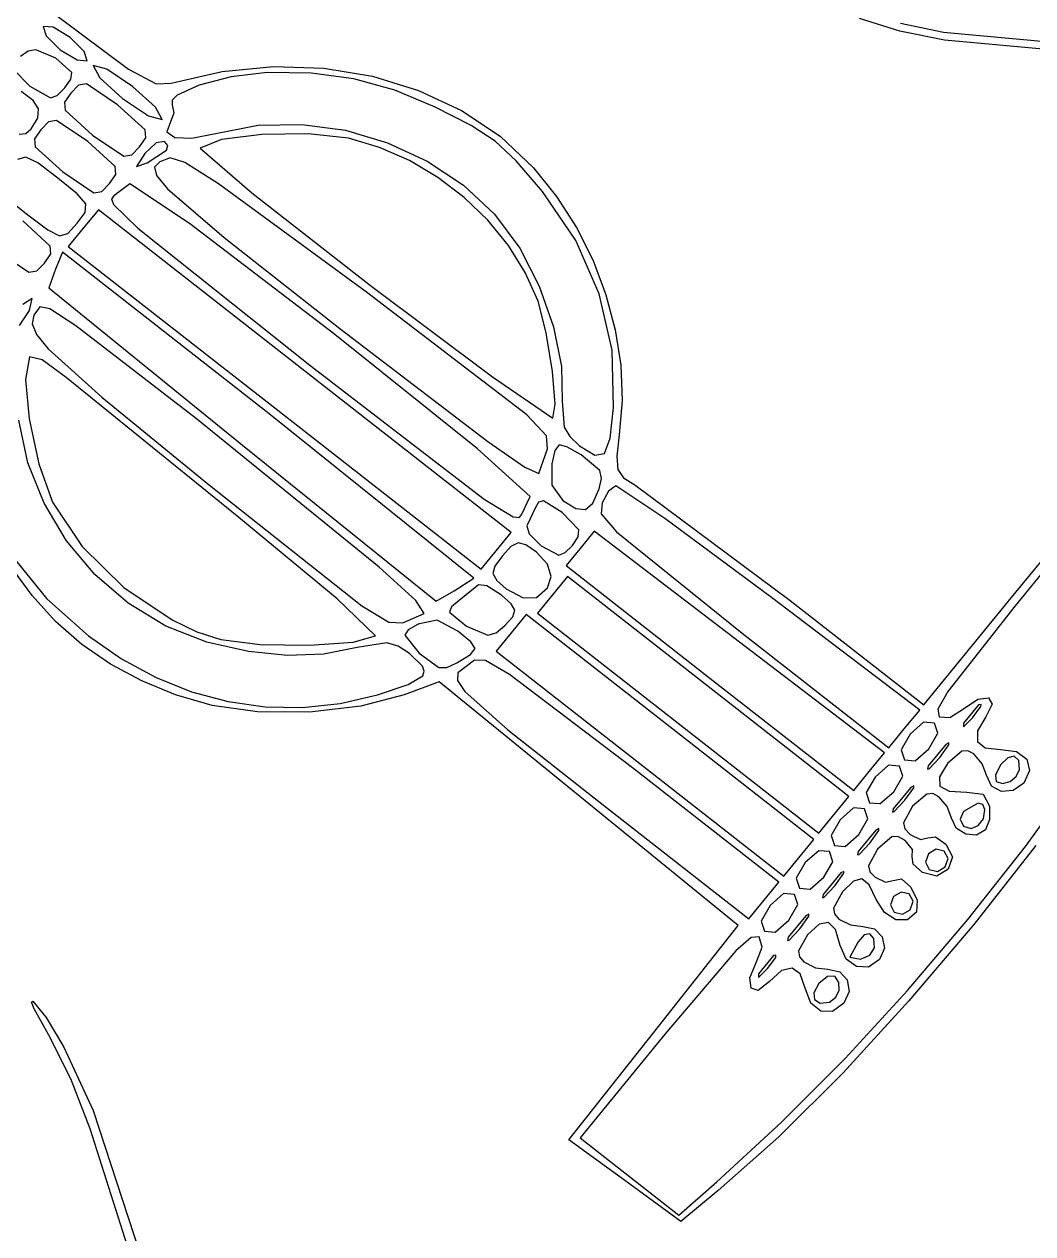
# Model space of a CAD drawing. Extents: x 924 to 1863, y 232 to 958.
# Drawn here: x 1733.3 to 1777.2, y 654.1 to 706.7 of the extents above; entities that cross this region are included whole.
import ezdxf

# ---------------------------------------------------------------- set-up
doc = ezdxf.new("R2010")
doc.units = 0

msp = doc.modelspace()

# ---------------------------------------------------------------- linework, layer by layer
at = {"layer": 'Layer 1'}
for p, q in [((1730.5161, 710.20177), (1737.847425, 704.726599)), ((1771.405003, 706.378803), (1769.64885, 706.924881)), ((1734.1342, 706.58391), (1734.259187, 706.178304)), ((1734.567512, 706.553196), (1734.1342, 706.58391)), ((1734.1342, 706.58391), (1734.1342, 706.58391)), ((1735.3039, 706.10549), (1734.567512, 706.553196)), ((1773.348338, 705.986572), (1771.405003, 706.378803)), ((1771.429077, 706.725053), (1773.307555, 706.339504)), ((1773.307555, 706.339504), (1777.8886, 705.90978)), ((1734.259187, 706.178304), (1734.8689, 705.57334)), ((1735.913662, 705.500513), (1735.3039, 706.10549)), ((1778.112, 705.54544), (1773.348338, 705.986572)), ((1733.472062, 705.506868), (1733.1495, 705.28184)), ((1733.8058, 705.570418), (1733.472062, 705.506868)), ((1734.6784, 705.20444), (1733.8058, 705.570418)), ((1734.8689, 705.57334), (1735.6053, 705.125646)), ((1736.0387, 705.09487), (1735.913662, 705.500513)), ((1735.38125, 704.584429), (1734.6784, 705.20444)), ((1735.6053, 705.125646), (1736.0387, 705.09487)), ((1736.3106, 704.8821), (1736.595613, 704.351419)), ((1736.903987, 704.726234), (1736.3106, 704.8821)), ((1736.3106, 704.8821), (1736.3106, 704.8821)), ((1741.921743, 704.626519), (1744.145541, 704.838891)), ((1744.145541, 704.838891), (1746.335425, 704.766466)), ((1746.335425, 704.766466), (1748.453925, 704.417995)), ((1732.838012, 704.71187), (1733.5442, 703.9917)), ((1735.0731, 703.9144), (1735.340941, 704.296791)), ((1735.340941, 704.296791), (1735.38125, 704.584429)), ((1736.595613, 704.351419), (1737.5896, 703.44594)), ((1738.0247, 703.97807), (1736.903987, 704.726234)), ((1737.847425, 704.726599), (1739.05035, 704.085585)), ((1739.7015, 704.1206), (1741.921743, 704.626519)), ((1742.317113, 704.393825), (1740.915425, 704.030671)), ((1743.873, 704.583), (1742.317113, 704.393825)), ((1745.796378, 704.557066), (1743.873, 704.583)), ((1747.644475, 704.299839), (1745.796378, 704.557066)), ((1749.433284, 703.808017), (1747.644475, 704.299839)), ((1748.453925, 704.417995), (1750.463572, 703.802228)), ((1733.692791, 703.369325), (1733.1767, 703.755)), ((1733.5442, 703.9917), (1734.446125, 703.473928)), ((1734.746712, 703.576772), (1735.0731, 703.9144)), ((1735.668097, 704.026697), (1735.3314, 703.68473)), ((1736.0137, 704.082936), (1735.668097, 704.026697)), ((1737.3716, 703.1799), (1736.0137, 704.082936)), ((1739.018837, 703.072546), (1738.0247, 703.97807)), ((1739.05035, 704.085585), (1739.7015, 704.1206)), ((1740.915425, 704.030671), (1739.9589, 703.592422)), ((1751.1788, 703.0783), (1749.433284, 703.808017)), ((1750.463572, 703.802228), (1752.326897, 702.927914)), ((1733.930725, 702.992793), (1733.692791, 703.369325)), ((1734.446125, 703.473928), (1734.746712, 703.576772)), ((1735.3314, 703.68473), (1735.064372, 703.288191)), ((1735.064372, 703.288191), (1735.084275, 702.946084)), ((1735.3314, 703.68473), (1735.3314, 703.68473)), ((1738.571362, 702.08317), (1737.3716, 703.1799)), ((1737.5896, 703.44594), (1738.710425, 702.697739)), ((1739.9589, 703.592422), (1739.738499, 703.376037)), ((1739.738499, 703.376037), (1739.7385, 703.17796)), ((1739.7385, 703.17796), (1739.816725, 702.812694)), ((1733.900047, 702.589556), (1733.930725, 702.992793)), ((1735.084275, 702.946084), (1736.2839, 701.8495)), ((1738.710425, 702.697739), (1739.3037, 702.54191)), ((1739.3037, 702.54191), (1739.018837, 703.072546)), ((1739.816725, 702.812694), (1739.6695, 702.44052)), ((1751.1792, 703.07823), (1751.1788, 703.0783)), ((1752.747386, 702.276474), (1751.1792, 703.07823)), ((1752.326897, 702.927914), (1754.006429, 701.803805)), ((1733.371417, 701.92144), (1733.6103, 702.12377)), ((1733.6103, 702.12377), (1733.900047, 702.589556)), ((1734.364225, 702.430302), (1734.0274, 702.08833)), ((1734.7099, 702.486534), (1734.364225, 702.430302)), ((1736.0677, 701.58342), (1734.7099, 702.486534)), ((1739.6695, 702.44052), (1739.518445, 702.002717)), ((1741.63, 701.92528), (1743.483875, 702.284544)), ((1743.483875, 702.284544), (1745.383425, 702.324705)), ((1745.383425, 702.324705), (1747.277388, 702.065051)), ((1753.799863, 701.592784), (1752.747386, 702.276474)), ((1733.093337, 701.893331), (1733.371417, 701.92144)), ((1734.0274, 702.08833), (1733.760389, 701.6918)), ((1733.760389, 701.6918), (1733.780337, 701.349691)), ((1734.0274, 702.08833), (1734.0274, 702.08833)), ((1737.267487, 700.486788), (1736.0677, 701.58342)), ((1736.2839, 701.8495), (1737.641937, 700.946321)), ((1738.3243, 701.34455), (1738.591311, 701.741056)), ((1738.591311, 701.741056), (1738.571362, 702.08317)), ((1739.4117, 701.58418), (1739.0495, 701.51512)), ((1739.555881, 701.400506), (1739.4117, 701.58418)), ((1739.518445, 702.002717), (1739.858913, 701.754027)), ((1739.858913, 701.754027), (1740.594798, 701.719775)), ((1740.594798, 701.719775), (1741.63, 701.92528)), ((1741.895295, 701.65967), (1740.9582, 701.29002)), ((1743.640112, 701.87755), (1741.895295, 701.65967)), ((1745.657198, 701.908253), (1743.640112, 701.87755)), ((1747.4111, 701.71637), (1745.657198, 701.908253)), ((1747.277388, 702.065051), (1749.1145, 701.524866)), ((1748.761799, 701.322666), (1747.4111, 701.71639)), ((1747.4111, 701.71639), (1747.4111, 701.71637)), ((1754.709408, 700.734139), (1753.799863, 701.592784)), ((1754.006429, 701.803805), (1755.4647, 700.43865)), ((1733.780337, 701.349691), (1734.9801, 700.25298)), ((1737.987586, 701.002582), (1738.3243, 701.34455)), ((1739.0495, 701.51512), (1738.5607, 701.05024)), ((1738.6502, 700.65308), (1739.49325, 701.203946)), ((1739.49325, 701.203946), (1739.555881, 701.400506)), ((1740.9582, 701.29002), (1743.207927, 699.348536)), ((1750.06573, 700.750369), (1748.761799, 701.322666)), ((1749.1145, 701.524866), (1750.8435, 700.723439)), ((1733.374662, 700.903453), (1733.013433, 700.796832)), ((1733.892511, 700.644722), (1733.374662, 700.903453)), ((1734.7624, 699.98684), (1733.892511, 700.644722)), ((1737.641937, 700.946321), (1737.987586, 701.002582)), ((1738.5612, 701.0504), (1738.1908, 700.487851)), ((1738.1908, 700.487851), (1738.6502, 700.65308)), ((1738.5607, 701.05024), (1738.5612, 701.0504)), ((1739.202708, 700.690568), (1738.976808, 700.459395)), ((1739.6602, 700.87192), (1739.202708, 700.690568)), ((1740.291498, 700.665505), (1739.6598, 700.87203)), ((1739.6598, 700.87203), (1739.6602, 700.87192)), ((1741.760863, 699.734878), (1740.291498, 700.665505)), ((1751.300705, 700.018543), (1750.06573, 700.750369)), ((1750.8435, 700.723439), (1752.413125, 699.680054)), ((1755.8488, 699.40752), (1754.709408, 700.734139)), ((1734.9801, 700.25298), (1736.337925, 699.349908)), ((1737.0203, 699.74816), (1737.287411, 700.144688)), ((1737.287411, 700.144688), (1737.267487, 700.486788)), ((1738.976808, 700.459395), (1739.063688, 700.096617)), ((1739.063688, 700.096617), (1739.544537, 699.520451)), ((1752.444538, 699.146229), (1751.300705, 700.018543)), ((1755.4647, 700.43865), (1756.468598, 699.189564)), ((1735.610152, 699.301665), (1734.7624, 699.98684)), ((1736.683547, 699.40617), (1737.0203, 699.74816)), ((1737.9088, 699.74349), (1737.1996, 699.20752)), ((1740.4911, 698.012696), (1737.9088, 699.74349)), ((1737.9088, 699.74349), (1737.9088, 699.74349)), ((1739.544537, 699.520451), (1742.012898, 697.40083)), ((1748.2006, 695.02489), (1741.760863, 699.734878)), ((1752.413125, 699.680054), (1753.772112, 698.413999)), ((1732.609786, 699.07516), (1733.4571, 698.39037)), ((1735.982262, 698.864486), (1735.610152, 699.301665)), ((1736.337925, 699.349908), (1736.683547, 699.40617)), ((1737.1996, 699.20752), (1737.101158, 699.076685)), ((1737.101158, 699.076685), (1737.195795, 698.84091)), ((1743.207927, 699.348536), (1748.378538, 695.315831)), ((1753.47504, 698.152468), (1752.444538, 699.146229)), ((1757.305575, 697.277419), (1755.8488, 699.40752)), ((1756.468598, 699.189564), (1757.333641, 697.83614)), ((1735.6062, 698.0185), (1735.955392, 698.496399)), ((1736.5314, 698.60365), (1735.8784, 697.80579)), ((1735.955392, 698.496399), (1735.982262, 698.864486)), ((1745.5104, 691.58315), (1736.5314, 698.60365)), ((1737.195795, 698.84091), (1738.243537, 697.813626)), ((1734.439487, 697.027848), (1733.2399, 698.12443)), ((1733.4571, 698.39037), (1734.326948, 697.732483)), ((1735.206095, 697.580356), (1735.6062, 698.0185)), ((1746.8153, 693.18012), (1740.4911, 698.012696)), ((1754.370027, 697.056304), (1753.47504, 698.152468)), ((1753.772112, 698.413999), (1754.8692, 696.94456)), ((1734.326948, 697.732483), (1734.844812, 697.473748)), ((1734.844812, 697.473748), (1735.206095, 697.580356)), ((1735.8784, 697.80579), (1735.2252, 697.00792)), ((1738.243537, 697.813626), (1745.7275, 691.84972)), ((1742.012898, 697.40083), (1747.0314, 693.44627)), ((1757.333641, 697.83614), (1758.0524, 696.401537)), ((1734.459414, 696.685743), (1734.439487, 697.027848)), ((1735.2252, 697.00792), (1744.204, 689.98746)), ((1755.107309, 695.876777), (1754.370027, 697.056304)), ((1754.8692, 696.94456), (1755.708863, 695.287828)), ((1758.3245, 694.948934), (1757.305575, 697.277419)), ((1732.152, 696.79412), (1733.51, 695.89098)), ((1734.1924, 696.28921), (1734.459414, 696.685743)), ((1734.9718, 696.77013), (1734.6703, 696.02446)), ((1743.969, 689.73543), (1734.9718, 696.77013)), ((1758.0524, 696.401537), (1758.61745, 694.908915)), ((1733.51, 695.89098), (1733.855644, 695.947231)), ((1733.855644, 695.947231), (1734.1924, 696.28921)), ((1734.6703, 696.02446), (1734.3753, 695.21753)), ((1755.6647, 694.63293), (1755.107309, 695.876777)), ((1748.378538, 695.315831), (1753.674455, 691.332846)), ((1755.708863, 695.287828), (1756.327425, 693.512304)), ((1733.64575, 694.740264), (1733.2488, 694.48526)), ((1733.5372, 694.2314), (1733.64575, 694.740264)), ((1734.3753, 695.21753), (1742.8086, 688.36817)), ((1755.174525, 689.680174), (1748.2006, 695.02489)), ((1758.880675, 692.497755), (1758.3245, 694.948934)), ((1758.61745, 694.908915), (1759.021362, 693.381435)), ((1733.102487, 693.568309), (1733.5372, 694.2314)), ((1733.9795, 694.38388), (1733.7293, 694.017026)), ((1734.416959, 694.301731), (1733.9795, 694.38388)), ((1733.9795, 694.38388), (1733.9795, 694.38388)), ((1735.558725, 693.562759), (1734.416959, 694.301731)), ((1756.01937, 693.260562), (1755.6647, 694.63293)), ((1733.7293, 694.017026), (1733.655331, 693.644787)), ((1733.655331, 693.644787), (1733.835978, 693.184699)), ((1733.835978, 693.184699), (1734.349625, 692.554299)), ((1740.8026, 689.50874), (1735.558725, 693.562759)), ((1753.028412, 688.209831), (1746.8153, 693.18012)), ((1747.0314, 693.44627), (1753.47575, 688.520349)), ((1756.290462, 691.577846), (1756.01937, 693.260562)), ((1756.327425, 693.512304), (1756.677975, 691.78744)), ((1759.021362, 693.381435), (1759.256709, 691.842258)), ((1733.5358, 692.21331), (1733.3625, 691.227085)), ((1733.5357, 692.21316), (1733.5358, 692.21331)), ((1734.083587, 692.077044), (1733.5357, 692.21316)), ((1734.349625, 692.554299), (1736.689456, 690.452704)), ((1758.9492, 689.99957), (1758.880675, 692.497755)), ((1735.1366, 691.30696), (1734.083587, 692.077044)), ((1754.4891, 684.56276), (1745.5104, 691.58315)), ((1745.7275, 691.84972), (1753.3234, 686.022845)), ((1756.677975, 691.78744), (1756.7136, 690.28269)), ((1759.256709, 691.842258), (1759.316064, 690.314543)), ((1733.3625, 691.227085), (1733.526175, 689.506205)), ((1742.6421, 685.21218), (1735.1366, 691.30696)), ((1753.674455, 691.332846), (1756.3001, 689.54052)), ((1756.407523, 690.14957), (1756.290462, 691.577846)), ((1736.689456, 690.452704), (1741.3019, 686.68029)), ((1756.3001, 689.54052), (1756.407523, 690.14957)), ((1756.7136, 690.28269), (1756.795637, 689.150357)), ((1759.316064, 690.314543), (1759.192, 688.82145)), ((1733.526175, 689.506205), (1733.946312, 687.556508)), ((1748.756387, 683.058798), (1740.8026, 689.50874)), ((1752.8715, 682.58494), (1743.969, 689.73543)), ((1744.204, 689.98746), (1753.183, 682.96703)), ((1756.028266, 688.770668), (1755.174525, 689.680174)), ((1758.801144, 688.66691), (1758.9492, 689.99957)), ((1733.466192, 687.602921), (1733.074269, 689.446482)), ((1756.795637, 689.150357), (1757.046558, 688.736656)), ((1753.47575, 688.520349), (1755.090703, 687.402479)), ((1756.0796, 688.21229), (1756.028266, 688.770668)), ((1757.046558, 688.736656), (1757.4692, 688.3427)), ((1758.5557, 688.003164), (1758.801144, 688.66691)), ((1759.192, 688.82145), (1759.082064, 687.886262)), ((1742.8086, 688.36817), (1751.2357, 681.58004)), ((1755.3221, 686.12819), (1753.028412, 688.209831)), ((1755.6979, 687.1349), (1756.0796, 688.21229)), ((1756.396588, 688.139271), (1756.2567, 687.55014)), ((1756.5772, 688.377015), (1756.396588, 688.139271)), ((1756.916062, 688.299654), (1756.5772, 688.377015)), ((1757.5307, 687.94347), (1756.916062, 688.299654)), ((1757.4692, 688.3427), (1758.137006, 687.923404)), ((1758.3503, 687.262266), (1757.5307, 687.94347)), ((1758.137006, 687.923404), (1758.5557, 688.003164)), ((1734.169278, 685.841119), (1733.466192, 687.602921)), ((1733.946312, 687.556508), (1734.5424, 685.88383)), ((1755.090703, 687.402479), (1755.6979, 687.1349)), ((1756.2567, 687.55014), (1756.261263, 686.627511)), ((1756.2567, 687.55014), (1756.2567, 687.55014)), ((1759.082064, 687.886262), (1759.128738, 687.308397)), ((1758.3188, 686.46452), (1758.420519, 686.916299)), ((1758.420519, 686.916299), (1758.3503, 687.262266)), ((1759.128738, 687.308397), (1759.378117, 686.940641)), ((1759.378117, 686.940641), (1759.8763, 686.63578)), ((1741.3019, 686.68029), (1747.99625, 681.376593)), ((1756.261263, 686.627511), (1756.7396, 685.96481)), ((1758.046625, 685.843432), (1758.3188, 686.46452)), ((1758.731238, 686.365595), (1758.4455, 685.86327)), ((1759.0439, 686.59495), (1758.731238, 686.365595)), ((1759.0473, 686.59218), (1759.0439, 686.59495)), ((1761.173088, 685.18021), (1759.0473, 686.59218)), ((1759.8763, 686.63578), (1766.6309, 681.6139)), ((1776.2624, 681.73319), (1780.078, 686.39977)), ((1735.152237, 684.204918), (1734.169278, 685.841119)), ((1734.5424, 685.88383), (1735.825508, 683.955084)), ((1753.3234, 686.022845), (1754.578606, 685.24948)), ((1754.9433, 685.33389), (1755.3221, 686.12819)), ((1755.688277, 685.892515), (1755.5569, 685.6552)), ((1755.896912, 685.940728), (1755.688277, 685.892515)), ((1756.7173, 685.43781), (1755.896912, 685.940728)), ((1756.7396, 685.96481), (1757.302588, 685.607997)), ((1757.723075, 685.562731), (1758.046625, 685.843432)), ((1758.4455, 685.86327), (1758.413602, 685.3747)), ((1780.1156, 685.90156), (1776.4165, 681.3776)), ((1754.834549, 685.211132), (1754.9433, 685.33389)), ((1755.5569, 685.65519), (1755.1782, 684.86086)), ((1755.5569, 685.6552), (1755.5569, 685.65519)), ((1757.440425, 684.687768), (1756.7173, 685.43781)), ((1757.302588, 685.607997), (1757.723075, 685.562731)), ((1758.413602, 685.3747), (1759.067663, 684.593498)), ((1746.91655, 681.673049), (1742.6421, 685.21218)), ((1754.578606, 685.24948), (1754.834549, 685.211132)), ((1755.1782, 684.86086), (1755.275625, 684.501754)), ((1765.8209, 681.73445), (1761.173088, 685.18021)), ((1753.8361, 683.7649), (1754.4891, 684.56276)), ((1755.275625, 684.501754), (1755.7947, 683.9783)), ((1757.1548, 684.0053), (1757.410469, 684.381429)), ((1757.410469, 684.381429), (1757.440425, 684.687768)), ((1758.1026, 684.62082), (1757.4927, 683.87386)), ((1764.4204, 679.801), (1758.1026, 684.62082)), ((1759.067663, 684.593498), (1764.549, 680.18586)), ((1736.383779, 682.738159), (1735.152237, 684.204918)), ((1735.825508, 683.955084), (1737.642812, 682.177465)), ((1753.183, 682.96703), (1753.8361, 683.7649)), ((1754.483462, 683.957104), (1754.1106, 683.5522)), ((1754.791825, 684.111176), (1754.483462, 683.957104)), ((1755.12895, 684.024088), (1754.791825, 684.111176)), ((1755.5881, 683.70551), (1755.12895, 684.024088)), ((1756.070078, 683.184261), (1755.5881, 683.70551)), ((1755.7947, 683.9783), (1756.560925, 683.579109)), ((1756.560925, 683.579109), (1756.845422, 683.688347)), ((1756.845422, 683.688347), (1757.1548, 684.0053)), ((1757.4927, 683.87386), (1756.8819, 683.12754)), ((1732.924025, 683.361468), (1734.294803, 681.679374)), ((1754.1081, 683.55219), (1753.786369, 683.107338)), ((1754.1106, 683.5522), (1754.1081, 683.55219)), ((1756.230925, 682.655565), (1756.070078, 683.184261)), ((1733.646053, 681.821115), (1732.727692, 683.086424)), ((1737.832614, 681.484685), (1736.383779, 682.738159)), ((1750.350911, 681.608219), (1748.756387, 683.058798)), ((1753.786369, 683.107338), (1753.700475, 682.779378)), ((1753.700475, 682.779378), (1753.861444, 682.477033)), ((1756.070359, 682.160671), (1756.230925, 682.655565)), ((1756.938, 682.64818), (1756.2848, 681.85031)), ((1756.8819, 683.12754), (1763.1398, 678.23453)), ((1763.0598, 677.86155), (1756.938, 682.64818)), ((1737.642812, 682.177465), (1739.739211, 680.759238)), ((1752.0063, 682.02463), (1752.8715, 682.58494)), ((1753.0713, 682.29126), (1752.2296, 681.60875)), ((1753.4343, 682.238688), (1753.0713, 682.29132)), ((1753.0713, 682.29132), (1753.0713, 682.29126)), ((1754.0724, 681.83573), (1753.4343, 682.238688)), ((1753.861444, 682.477033), (1754.2803, 682.10903)), ((1754.2803, 682.10903), (1755.009162, 681.72306)), ((1755.5881, 681.74083), (1756.070359, 682.160671)), ((1734.67285, 680.691378), (1733.646053, 681.821115)), ((1734.294803, 681.679374), (1736.1009, 680.07566)), ((1748.5855, 680.07086), (1746.91655, 681.673049)), ((1750.7131, 681.03636), (1750.350911, 681.608219)), ((1751.2357, 681.58004), (1752.0063, 682.02463)), ((1752.2296, 681.60875), (1751.889472, 681.327261)), ((1754.497942, 681.467149), (1754.0724, 681.83573)), ((1755.009162, 681.72306), (1755.5881, 681.74083)), ((1756.2848, 681.85031), (1755.6317, 681.05244)), ((1772.2647, 676.84043), (1765.8209, 681.73445)), ((1766.6309, 681.6139), (1772.4468, 677.06661)), ((1772.4468, 677.06661), (1776.2624, 681.73319)), ((1739.467451, 680.488338), (1737.832614, 681.484685)), ((1747.99625, 681.376593), (1749.175353, 680.667533)), ((1751.889472, 681.327261), (1751.814, 681.099684)), ((1751.814, 681.099684), (1752.5465, 680.48864)), ((1754.658387, 681.18197), (1754.497942, 681.467149)), ((1754.563364, 680.894473), (1754.658387, 681.18197)), ((1776.4165, 681.3776), (1773.491225, 677.651965)), ((1735.80945, 679.696147), (1734.67285, 680.691378)), ((1739.739211, 680.759238), (1740.812351, 680.24998)), ((1749.175353, 680.667533), (1749.7826, 680.63048)), ((1749.7826, 680.63048), (1750.7131, 681.03636)), ((1750.4395, 680.57724), (1750.007242, 680.33217)), ((1751.276962, 680.744939), (1750.4387, 680.57729)), ((1750.4387, 680.57729), (1750.4395, 680.57724)), ((1752.1666, 680.27244), (1751.276962, 680.744939)), ((1754.2225, 680.51894), (1754.563364, 680.894473)), ((1755.1432, 680.9984), (1754.4902, 680.20055)), ((1761.4012, 676.10539), (1755.1432, 680.9984)), ((1755.6317, 681.05244), (1761.7536, 676.26582)), ((1736.1009, 680.07566), (1737.541538, 679.070017)), ((1741.257, 679.79296), (1739.467451, 680.488338)), ((1740.812351, 680.24998), (1741.8596, 679.90867)), ((1747.613637, 679.793284), (1748.5855, 680.07086)), ((1750.007242, 680.33217), (1749.869012, 680.104595)), ((1749.869012, 680.104595), (1750.4905, 679.3111)), ((1752.736402, 679.807919), (1752.1666, 680.27244)), ((1752.5465, 680.48864), (1753.481587, 680.093311)), ((1753.481587, 680.093311), (1753.834808, 680.202759)), ((1753.834808, 680.202759), (1754.2225, 680.51894)), ((1754.4902, 680.20055), (1753.8371, 679.40267)), ((1764.549, 680.18586), (1770.9245, 675.2009)), ((1737.057218, 678.83436), (1735.80945, 679.696147)), ((1743.059737, 679.382157), (1741.257, 679.79296)), ((1741.8596, 679.90867), (1743.5716, 679.695847)), ((1743.5716, 679.695847), (1745.715975, 679.662833)), ((1745.715975, 679.662833), (1747.613637, 679.793284)), ((1747.7925, 679.56502), (1746.3411, 679.267714)), ((1749.080687, 679.759423), (1747.7925, 679.56502)), ((1749.571308, 679.61398), (1749.080687, 679.759423)), ((1750.0682, 679.29363), (1749.571308, 679.61398)), ((1752.71913, 679.252533), (1752.921987, 679.513121)), ((1752.921987, 679.513121), (1752.736402, 679.807919)), ((1770.7381, 674.98125), (1764.4204, 679.801)), ((1737.541538, 679.070017), (1739.04145, 678.255313)), ((1744.758975, 679.206918), (1743.059737, 679.382157)), ((1746.3411, 679.267714), (1744.758975, 679.206918)), ((1750.635953, 678.747426), (1750.0682, 679.29363)), ((1750.4905, 679.3111), (1751.341475, 678.688205)), ((1752.1236, 678.89064), (1752.71913, 679.252533)), ((1752.897, 679.01198), (1752.167453, 678.46108)), ((1753.3775, 678.997998), (1752.8969, 679.01206)), ((1752.8969, 679.01206), (1752.897, 679.01198)), ((1754.4182, 678.393241), (1753.3775, 678.997998)), ((1753.8371, 679.40267), (1760.0948, 674.5097)), ((1738.417522, 678.104951), (1737.057218, 678.83436)), ((1750.713968, 678.528161), (1750.635953, 678.747426)), ((1750.64265, 678.329125), (1750.713968, 678.528161)), ((1751.341475, 678.688205), (1751.699931, 678.696929)), ((1751.699931, 678.696929), (1752.1236, 678.89064)), ((1752.167453, 678.46108), (1752.160276, 678.123872)), ((1739.891727, 677.506856), (1738.417522, 678.104951)), ((1739.04145, 678.255313), (1740.589868, 677.633753)), ((1748.6827, 677.50031), (1750.015747, 677.944747)), ((1751.3632, 678.06733), (1749.8425, 677.49656)), ((1750.015747, 677.944747), (1750.64265, 678.329125)), ((1757.8668, 672.76412), (1751.3632, 678.06733)), ((1752.160276, 678.123872), (1752.478175, 677.646809)), ((1759.7711, 674.32716), (1754.4182, 678.393241)), ((1763.1398, 678.23453), (1769.3978, 673.34152)), ((1741.4812, 677.03901), (1739.891727, 677.506856)), ((1740.589868, 677.633753), (1742.176025, 677.207544)), ((1747.053259, 677.123067), (1748.6827, 677.50031)), ((1749.8425, 677.49656), (1747.950527, 677.003634)), ((1752.478175, 677.646809), (1754.349234, 675.977063)), ((1769.1817, 673.07493), (1763.0598, 677.86155)), ((1773.491225, 677.651965), (1773.057588, 676.882983)), ((1774.792578, 677.318639), (1775.259375, 677.372089)), ((1775.259375, 677.372089), (1775.423734, 677.098289)), ((1743.45963, 676.757902), (1741.4812, 677.03901)), ((1742.176025, 677.207544), (1743.789154, 676.978889)), ((1743.789154, 676.978889), (1745.418487, 676.949995)), ((1745.418487, 676.949995), (1747.053259, 677.123067)), ((1747.950527, 677.003634), (1745.719488, 676.751762)), ((1773.057588, 676.882983), (1773.1083, 676.54929)), ((1773.5783, 676.517904), (1774.1659, 676.88818)), ((1774.1659, 676.88818), (1774.792578, 677.318639)), ((1774.8294, 677.066), (1774.1702, 676.27287)), ((1774.5695, 676.49733), (1774.921262, 676.988766)), ((1774.934492, 677.088907), (1774.8294, 677.066)), ((1774.921262, 676.988766), (1774.934492, 677.088907)), ((1775.423734, 677.098289), (1775.1431, 676.547)), ((1745.719488, 676.751762), (1743.45963, 676.757902)), ((1771.5945, 676.02067), (1772.2647, 676.84043)), ((1773.1083, 676.54929), (1773.5783, 676.517904)), ((1774.177788, 676.106335), (1774.5695, 676.49733)), ((1775.1431, 676.547), (1774.780188, 675.939867)), ((1754.349234, 675.977063), (1758.3007, 672.85974)), ((1767.659, 671.2124), (1761.4012, 676.10539)), ((1761.7536, 676.26582), (1767.8756, 671.4792)), ((1770.9245, 675.2009), (1771.5945, 676.02067)), ((1772.436025, 676.308594), (1771.8444, 675.78953)), ((1772.9051, 676.26866), (1772.436025, 676.308594)), ((1772.6613, 675.15111), (1773.048587, 675.829623)), ((1773.048587, 675.829623), (1772.9051, 676.26866)), ((1774.1661, 676.2758), (1774.177788, 676.106335)), ((1774.1702, 676.27287), (1774.1661, 676.2758)), ((1774.780188, 675.939867), (1774.775175, 675.478018)), ((1771.8456, 675.78925), (1771.457987, 675.110813)), ((1771.8444, 675.78953), (1771.8456, 675.78925)), ((1773.3986, 675.33798), (1772.637, 674.40683)), ((1773.1428, 674.775), (1773.532338, 675.324259)), ((1773.535073, 675.407322), (1773.3986, 675.33798)), ((1773.532338, 675.324259), (1773.535073, 675.407322)), ((1774.775175, 675.478018), (1775.112725, 675.195571)), ((1770.068, 674.16139), (1770.7381, 674.98125)), ((1771.457987, 675.110813), (1771.6004, 674.67203)), ((1772.069538, 674.63209), (1772.6613, 675.15111)), ((1772.680738, 674.282351), (1773.1428, 674.775)), ((1774.09715, 675.049366), (1773.4806, 674.51351)), ((1774.359591, 675.06684), (1774.09715, 675.049366)), ((1774.6231, 674.92874), (1774.359591, 675.06684)), ((1774.987, 674.499025), (1774.6231, 674.92874)), ((1775.112725, 675.195571), (1775.7775, 675.12665)), ((1775.7775, 675.12665), (1776.481463, 675.030403)), ((1776.098942, 674.767973), (1775.7837, 674.4549)), ((1776.382038, 674.827522), (1776.098942, 674.767973)), ((1776.571664, 674.648965), (1776.382038, 674.827522)), ((1776.481463, 675.030403), (1776.92495, 674.699284)), ((1766.1359, 669.35057), (1759.7711, 674.32716)), ((1760.0948, 674.5097), (1766.3528, 669.61667)), ((1770.915387, 674.445083), (1770.3239, 673.92642)), ((1771.3847, 674.40552), (1770.915387, 674.445083)), ((1771.527125, 673.966763), (1771.3847, 674.40552)), ((1771.6004, 674.67203), (1772.069538, 674.63209)), ((1772.6377, 674.4066), (1772.598792, 674.261205)), ((1772.598792, 674.261205), (1772.680738, 674.282351)), ((1772.637, 674.40683), (1772.6377, 674.4066)), ((1773.4806, 674.51351), (1773.124369, 673.932485)), ((1775.1745, 674.00349), (1774.987, 674.499025)), ((1775.7836, 674.455), (1775.563425, 674.011003)), ((1775.7837, 674.4549), (1775.7836, 674.455)), ((1776.469122, 673.949777), (1776.6065, 674.24772)), ((1776.6065, 674.24772), (1776.571664, 674.648965)), ((1777.050213, 674.215972), (1776.7995, 673.66315)), ((1776.92495, 674.699284), (1777.050213, 674.215972)), ((1769.3978, 673.34152), (1770.068, 674.16139)), ((1770.3229, 673.92669), (1769.935512, 673.248188)), ((1770.3239, 673.92642), (1770.3229, 673.92669)), ((1771.1396, 673.28829), (1771.527125, 673.966763)), ((1773.124369, 673.932485), (1773.14655, 673.528139)), ((1775.391338, 673.53203), (1775.1745, 674.00349)), ((1775.563425, 674.011003), (1775.5876, 673.73586)), ((1775.5876, 673.73586), (1775.872803, 673.65015)), ((1775.872803, 673.65015), (1776.1956, 673.736021)), ((1776.1956, 673.736021), (1776.469122, 673.949777)), ((1776.863438, 670.905817), (1779.214981, 674.148121)), ((1769.935512, 673.248188), (1770.0789, 672.80916)), ((1770.54805, 672.769196), (1771.1396, 673.28829)), ((1771.876, 673.47537), (1771.1144, 672.54428)), ((1771.6202, 672.91233), (1772.009437, 673.461904)), ((1772.012389, 673.544795), (1771.876, 673.47537)), ((1772.574263, 673.186808), (1771.9578, 672.65094)), ((1772.009437, 673.461904), (1772.012389, 673.544795)), ((1772.836692, 673.204305), (1772.574263, 673.186808)), ((1773.1002, 673.06626), (1772.836692, 673.204305)), ((1773.14655, 673.528139), (1773.544106, 673.305028)), ((1773.544106, 673.305028), (1774.314, 673.26771)), ((1774.314, 673.26771), (1775.025038, 673.180719)), ((1775.025038, 673.180719), (1775.3019, 672.65998)), ((1775.821775, 673.299901), (1775.391338, 673.53203)), ((1776.334825, 673.334482), (1775.821775, 673.299901)), ((1776.7995, 673.66315), (1776.334825, 673.334482)), ((1764.3705, 667.46088), (1757.8668, 672.76412)), ((1758.3007, 672.85974), (1764.8308, 667.75402)), ((1768.5286, 672.27707), (1769.1817, 673.07493)), ((1770.0789, 672.80916), (1770.54805, 672.769196)), ((1771.157562, 672.419888), (1771.6202, 672.91233)), ((1771.9578, 672.65094), (1771.5546, 671.930305)), ((1773.464138, 672.636459), (1773.1002, 673.06626)), ((1773.6516, 672.14092), (1773.464138, 672.636459)), ((1774.806275, 672.786656), (1774.1724, 672.42644)), ((1775.009512, 672.72865), (1774.806275, 672.786656)), ((1775.1055, 672.50914), (1775.009512, 672.72865)), ((1775.3019, 672.65998), (1775.309488, 672.084829)), ((1767.8756, 671.4792), (1768.5286, 672.27707)), ((1769.390912, 672.583243), (1768.7995, 672.06458)), ((1769.8603, 672.54368), (1769.390912, 672.583243)), ((1770.003812, 672.104629), (1769.8603, 672.54368)), ((1771.115, 672.54399), (1771.075545, 672.398768)), ((1771.075545, 672.398768), (1771.157562, 672.419888)), ((1771.1144, 672.54428), (1771.115, 672.54399)), ((1773.857641, 671.704903), (1773.6516, 672.14092)), ((1774.1776, 672.42646), (1774.022387, 672.094226)), ((1774.1724, 672.42644), (1774.1776, 672.42646)), ((1774.813975, 671.816108), (1775.043372, 672.112254)), ((1775.043372, 672.112254), (1775.1055, 672.50914)), ((1768.8008, 672.06429), (1768.413337, 671.385814)), ((1768.7995, 672.06458), (1768.8008, 672.06429)), ((1770.3539, 671.61297), (1769.5923, 670.68186)), ((1769.6164, 671.42614), (1770.003812, 672.104629)), ((1770.0981, 671.04991), (1770.487337, 671.599471)), ((1770.490289, 671.682378), (1770.3539, 671.61297)), ((1770.487337, 671.599471), (1770.490289, 671.682378)), ((1771.5546, 671.930305), (1771.616559, 671.670702)), ((1771.616559, 671.670702), (1771.8498, 671.42717)), ((1774.26695, 671.441438), (1773.857641, 671.704903)), ((1774.022387, 672.094226), (1774.1776, 671.78075)), ((1774.1776, 671.78075), (1774.498366, 671.68438)), ((1774.498366, 671.68438), (1774.813975, 671.816108)), ((1775.1346, 671.62655), (1774.739334, 671.39912)), ((1775.309488, 672.084829), (1775.1346, 671.62655)), ((1767.0059, 670.41455), (1767.659, 671.2124)), ((1768.413337, 671.385814), (1768.5556, 670.94706)), ((1769.0251, 670.907386), (1769.6164, 671.42614)), ((1771.0655, 671.331435), (1770.4357, 670.78826)), ((1771.338119, 671.329531), (1771.0655, 671.331435)), ((1771.6326, 671.161), (1771.338119, 671.329531)), ((1771.949413, 670.776093), (1771.6326, 671.161)), ((1771.8498, 671.42717), (1772.302425, 671.210329)), ((1772.302425, 671.210329), (1772.6265, 671.28637)), ((1772.6265, 671.28637), (1772.95165, 671.320816)), ((1772.95165, 671.320816), (1773.4019, 671.00715)), ((1774.739334, 671.39912), (1774.26695, 671.441438)), ((1767.870887, 670.720619), (1767.2792, 670.20149)), ((1768.3401, 670.68057), (1767.870887, 670.720619)), ((1768.4824, 670.241838), (1768.3401, 670.68057)), ((1768.5556, 670.94706), (1769.0251, 670.907386)), ((1769.593, 670.68158), (1769.553502, 670.536357)), ((1769.553502, 670.536357), (1769.635512, 670.557476)), ((1769.5923, 670.68186), (1769.593, 670.68158)), ((1769.635512, 670.557476), (1770.0981, 671.04991)), ((1770.4357, 670.78826), (1770.03255, 670.067654)), ((1771.9438, 670.45102), (1771.949413, 670.776093)), ((1772.6458, 670.58448), (1772.520337, 670.220658)), ((1772.6459, 670.58448), (1772.6458, 670.58448)), ((1772.983062, 670.783039), (1772.6459, 670.58448)), ((1773.335, 670.69998), (1772.983062, 670.783039)), ((1773.497387, 670.381025), (1773.335, 670.69998)), ((1773.4019, 671.00715), (1773.696413, 670.45142)), ((1774.3595, 667.721189), (1776.863438, 670.905817)), ((1777.323344, 670.948416), (1774.620013, 667.516206)), ((1766.3528, 669.61667), (1767.0059, 670.41455)), ((1767.2781, 670.20176), (1766.890725, 669.523275)), ((1767.2792, 670.20149), (1767.2781, 670.20176)), ((1768.0949, 669.56336), (1768.4824, 670.241838)), ((1770.03255, 670.067654), (1770.094516, 669.808066)), ((1771.979862, 670.134389), (1771.9438, 670.45102)), ((1772.3931, 669.77272), (1771.979862, 670.134389)), ((1772.520337, 670.220658), (1772.6828, 669.90167)), ((1773.034862, 669.81861), (1773.372, 670.01716)), ((1773.372, 670.01716), (1773.497387, 670.381025)), ((1773.696413, 670.45142), (1773.5098, 669.91123)), ((1766.890725, 669.523275), (1767.0342, 669.08422)), ((1767.503275, 669.044291), (1768.0949, 669.56336)), ((1768.8313, 669.75044), (1768.0696, 668.81933)), ((1768.5755, 669.18738), (1768.964737, 669.736964)), ((1768.967689, 669.819859), (1768.8313, 669.75044)), ((1768.964737, 669.736964), (1768.967689, 669.819859)), ((1769.754837, 669.496296), (1769.380577, 669.391587)), ((1770.07253, 669.232008), (1769.754837, 669.496296)), ((1770.094516, 669.808066), (1770.3278, 669.56454)), ((1770.3278, 669.56454), (1770.780313, 669.347689)), ((1771.1045, 669.42369), (1771.471667, 669.490112)), ((1771.471667, 669.490112), (1771.877937, 669.130089)), ((1773.013175, 669.613259), (1772.3931, 669.77272)), ((1772.6828, 669.90167), (1773.034862, 669.81861)), ((1773.5098, 669.91123), (1773.013175, 669.613259)), ((1765.4839, 668.55189), (1766.1359, 669.35057)), ((1767.0342, 669.08422), (1767.503275, 669.044291)), ((1768.11335, 668.694796), (1768.5755, 669.18738)), ((1769.380577, 669.391587), (1768.9134, 668.92631)), ((1770.37, 668.59029), (1770.07253, 669.232008)), ((1770.780313, 669.347689), (1771.1045, 669.42369)), ((1771.877937, 669.130089), (1772.153014, 668.572851)), ((1764.8308, 667.75402), (1765.4839, 668.55189)), ((1766.346875, 668.858247), (1765.7555, 668.33948)), ((1766.8163, 668.81858), (1766.346875, 668.858247)), ((1766.959725, 668.379595), (1766.8163, 668.81858)), ((1768.0703, 668.81905), (1768.031394, 668.673659)), ((1768.031394, 668.673659), (1768.11335, 668.694796)), ((1768.0696, 668.81933), (1768.0703, 668.81905)), ((1768.9134, 668.92631), (1768.5146, 668.220394)), ((1770.729617, 668.025176), (1770.37, 668.59029)), ((1771.1234, 668.722), (1770.997937, 668.358178)), ((1771.1236, 668.72203), (1771.1234, 668.722)), ((1771.460675, 668.920589), (1771.1236, 668.72203)), ((1771.8126, 668.83753), (1771.460675, 668.920589)), ((1771.975025, 668.518538), (1771.8126, 668.83753)), ((1771.8496, 668.15471), (1771.975025, 668.518538)), ((1772.153014, 668.572851), (1772.1266, 668.04763)), ((1765.7555, 668.33948), (1765.368112, 667.661022)), ((1765.7555, 668.33948), (1765.7555, 668.33948)), ((1766.5723, 667.70112), (1766.959725, 668.379595)), ((1767.444947, 667.957667), (1767.3085, 667.88824)), ((1767.442025, 667.874777), (1767.444947, 667.957667)), ((1768.5146, 668.220394), (1768.554806, 667.966234)), ((1768.554806, 667.966234), (1768.75, 667.74523)), ((1771.230562, 667.719091), (1770.729617, 668.025176)), ((1770.997937, 668.358178), (1771.1604, 668.03922)), ((1771.1604, 668.03922), (1771.512462, 667.956126)), ((1771.512462, 667.956126), (1771.8496, 668.15471)), ((1772.1266, 668.04763), (1771.740377, 667.71294)), ((1760.6847, 662.80198), (1764.3705, 667.46088)), ((1765.368112, 667.661022), (1765.5115, 667.22204)), ((1765.980662, 667.182066), (1766.5723, 667.70112)), ((1767.3085, 667.88824), (1766.5469, 666.95711)), ((1767.0528, 667.3252), (1767.442025, 667.874777)), ((1767.886633, 667.526881), (1767.3901, 667.06381)), ((1768.294263, 667.601943), (1767.886633, 667.526881)), ((1768.603961, 667.291966), (1768.294263, 667.601943)), ((1768.75, 667.74523), (1769.258662, 667.492368)), ((1769.258662, 667.492368), (1769.7944, 667.4227)), ((1769.7944, 667.4227), (1770.305066, 667.320152)), ((1771.740377, 667.71294), (1771.230562, 667.719091)), ((1771.733837, 664.631737), (1774.3595, 667.721189)), ((1774.620013, 667.516206), (1771.791249, 664.182067)), ((1764.933641, 666.945558), (1764.2621, 666.362623)), ((1765.2779, 666.9708), (1764.933641, 666.945558)), ((1765.412638, 666.529066), (1765.2779, 666.9708)), ((1765.5115, 667.22204), (1765.980662, 667.182066)), ((1766.5476, 666.95687), (1766.508694, 666.811466)), ((1766.5469, 666.95711), (1766.5476, 666.95687)), ((1766.59065, 666.832583), (1767.0528, 667.3252)), ((1767.3901, 667.06381), (1766.991275, 666.357911)), ((1768.8067, 666.59992), (1768.603961, 667.291966)), ((1769.850572, 667.060339), (1769.5946, 666.7549)), ((1770.0958, 667.103163), (1769.850572, 667.060339)), ((1770.265353, 666.907354), (1770.0958, 667.103163)), ((1770.2943, 666.4969), (1770.265353, 666.907354)), ((1770.305066, 667.320152), (1770.63695, 666.96621)), ((1770.63695, 666.96621), (1770.729359, 666.480875)), ((1764.2621, 666.362623), (1761.1895, 662.75248)), ((1765.1726, 665.88733), (1765.412638, 666.529066)), ((1766.508694, 666.811466), (1766.59065, 666.832583)), ((1766.991275, 666.357911), (1767.031759, 666.103683)), ((1769.061744, 666.007906), (1768.8067, 666.59992)), ((1769.5946, 666.75494), (1769.228, 666.08194)), ((1769.5946, 666.7549), (1769.5946, 666.75494)), ((1770.096325, 666.174241), (1770.2943, 666.4969)), ((1770.729359, 666.480875), (1770.5216, 665.98415)), ((1764.880959, 665.194929), (1765.1726, 665.88733)), ((1765.9087, 666.15639), (1765.2494, 665.36326)), ((1765.6487, 665.58779), (1766.000512, 666.079191)), ((1766.013748, 666.179336), (1765.9087, 666.15639)), ((1766.000512, 666.079191), (1766.013748, 666.179336)), ((1767.031759, 666.103683), (1767.2277, 665.88251)), ((1767.2277, 665.88251), (1767.73635, 665.62967)), ((1769.51205, 665.679424), (1769.061744, 666.007906)), ((1769.228, 666.08194), (1769.6957, 666.00534)), ((1769.6957, 666.00534), (1770.096325, 666.174241)), ((1770.5216, 665.98415), (1770.038406, 665.657247)), ((1765.2456, 665.36614), (1765.2565, 665.196694)), ((1765.2494, 665.36326), (1765.2456, 665.36614)), ((1765.2565, 665.196694), (1765.6487, 665.58779)), ((1766.253872, 665.509882), (1765.728, 665.03024)), ((1766.713425, 665.616316), (1766.253872, 665.509882)), ((1767.069366, 665.356542), (1766.713425, 665.616316)), ((1767.2844, 664.73756), (1767.069366, 665.356542)), ((1767.73635, 665.62967), (1768.272, 665.56001)), ((1768.5689, 665.26712), (1768.2603, 665.252071)), ((1768.272, 665.56001), (1768.790045, 665.456887)), ((1768.751847, 664.992122), (1768.5689, 665.26712)), ((1768.790045, 665.456887), (1769.116438, 665.097269)), ((1770.038406, 665.657247), (1769.51205, 665.679424)), ((1764.93025, 664.737975), (1764.880959, 665.194929)), ((1765.728, 665.03024), (1765.239566, 664.641426)), ((1767.8782, 664.93511), (1767.665406, 664.541521)), ((1768.2603, 665.252071), (1767.8779, 664.93514)), ((1767.8779, 664.93514), (1767.8782, 664.93511)), ((1768.76295, 664.654323), (1768.751847, 664.992122)), ((1769.116438, 665.097269), (1769.194936, 664.600181)), ((1765.239566, 664.641426), (1764.93025, 664.737975)), ((1767.535277, 664.087259), (1767.2844, 664.73756)), ((1767.665406, 664.541521), (1767.693025, 664.240206)), ((1767.693025, 664.240206), (1767.928881, 664.086853)), ((1768.3408, 664.13715), (1768.620003, 664.340429)), ((1768.620003, 664.340429), (1768.76295, 664.654323)), ((1769.194936, 664.600181), (1768.9693, 664.08465)), ((1769.017119, 661.674962), (1771.733837, 664.631737)), ((1733.628472, 664.133885), (1733.6785, 664.17503)), ((1733.7444, 663.841439), (1733.628472, 664.133885)), ((1733.6785, 664.17503), (1734.262206, 663.462523)), ((1734.3818, 662.69673), (1733.7444, 663.841439)), ((1767.963088, 663.737129), (1767.535277, 664.087259)), ((1767.928881, 664.086853), (1768.3408, 664.13715)), ((1768.47278, 663.723987), (1767.963088, 663.737129)), ((1768.9693, 664.08465), (1768.47278, 663.723987)), ((1771.791249, 664.182067), (1768.931886, 661.062002)), ((1734.262206, 663.462523), (1735.036375, 662.177774)), ((1735.340613, 660.788656), (1734.3818, 662.69673)), ((1756.9977, 658.144), (1760.6847, 662.80198)), ((1761.1895, 662.75248), (1757.4912, 658.22937)), ((1735.036375, 662.177774), (1736.3101, 659.42052)), ((1766.240016, 658.888366), (1769.017119, 661.674962)), ((1768.931886, 661.062002), (1766.136758, 658.272018)), ((1736.1783, 658.62019), (1735.340613, 660.788656)), ((1736.3101, 659.42052), (1738.342942, 653.209252)), ((1737.8045, 653.51724), (1736.1783, 658.62019)), ((1763.4332, 656.30945), (1766.240016, 658.888366)), ((1759.4347, 656.36437), (1756.9977, 658.144)), ((1757.4912, 658.22937), (1759.6398, 656.54933)), ((1766.136758, 658.272018), (1763.5007, 655.92812)), ((1761.8718, 654.58473), (1759.4347, 656.36437)), ((1759.6398, 656.54933), (1761.7886, 654.8692)), ((1761.7886, 654.8692), (1763.4332, 656.30945)), ((1763.5007, 655.92812), (1761.8718, 654.58473))]:
    msp.add_line(p, q, dxfattribs=at)

doc.saveas('drawing.dxf')
